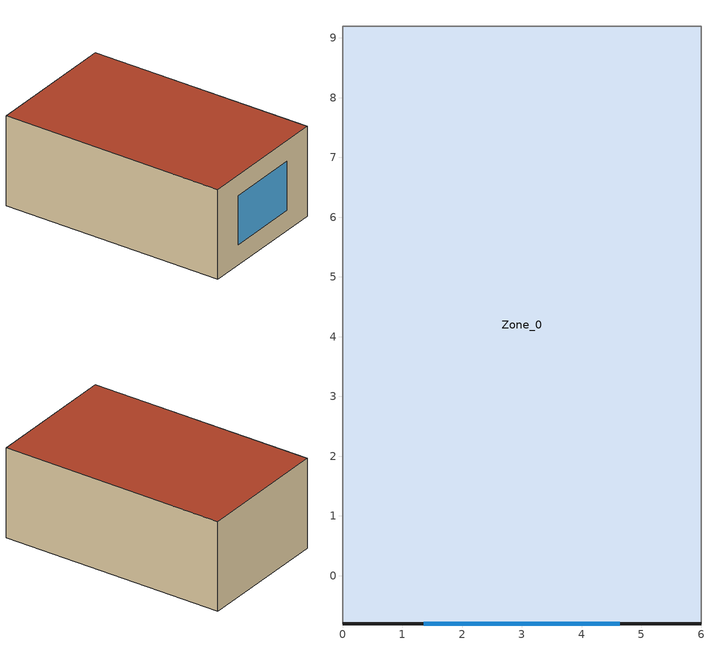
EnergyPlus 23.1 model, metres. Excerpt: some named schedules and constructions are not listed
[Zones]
Zone_0
 floor adiabatic (Slab_Light_FLIPPED): 6,-0.81 0,-0.81 0,9.19 6,9.19 z0
 wall outside (UVal_0.2_Light): 0,-0.81 6,-0.81 z0:4
 wall adiabatic (UVal_0.2_Light): 6,-0.81 6,9.19 0,9.19 0,-0.81 z0:4
 window (Starphire - Solarban 60 (3) on Starphire (Krypton)): 1.36,-0.81 4.64,-0.81 z0.9:3.1
 roof outside (UVal_0.2_Light): 0,9.19 0,-0.81 6,-0.81 6,9.19 z4
[MaterialProperty:GlazingSpectralData]
Solarban 60 on Starphire  6mm - Flipped_0.0057_Starphire - Solarban 60 (3) on Starphire (Krypton)Optical: Wavelength 1=0.3; Transmittance 1=0.0302; Front Reflectance 1=0.2393; Back Reflectance 1=0.059; Wavelength 2=0.305; Transmittance 2=0.0412; Front Reflectance 2=0.248; Back Reflectance 2=0.0691; Wavelength 3=0.31; Transmittance 3=0.0512; Front Reflectance 3=0.2619; Back Reflectance 3=0.0808; Wavelength 4=0.315; Transmittance 4=0.0599; Front Reflectance 4=0.2744; Back Reflectance 4=0.0933; Wavelength 5=0.32; Transmittance 5=0.0863; Front Reflectance 5=0.2831; Back Reflectance 5=0.1053; Wavelength 6=0.325; Transmittance 6=0.091; Front Reflectance 6=0.2872; Back Reflectance 6=0.1158; Wavelength 7=0.33; Transmittance 7=0.1103; Front Reflectance 7=0.2878; Back Reflectance 7=0.1244; Wavelength 8=0.335; Transmittance 8=0.1315; Front Reflectance 8=0.281; Back Reflectance 8=0.131; Wavelength 9=0.34; Transmittance 9=0.1542; Front Reflectance 9=0.2704; Back Reflectance 9=0.1358; Wavelength 10=0.345; Transmittance 10=0.1807; Front Reflectance 10=0.258; Back Reflectance 10=0.1363; Wavelength 11=0.35; Transmittance 11=0.2098; Front Reflectance 11=0.242; Back Reflectance 11=0.1406; Wavelength 12=0.355; Transmittance 12=0.2443; Front Reflectance 12=0.2234; Back Reflectance 12=0.1434; Wavelength 13=0.36; Transmittance 13=0.2819; Front Reflectance 13=0.2037; Back Reflectance 13=0.1455; Wavelength 14=0.365; Transmittance 14=0.324; Front Reflectance 14=0.1845; Back Reflectance 14=0.1481; Wavelength 15=0.37; Transmittance 15=0.371; Front Reflectance 15=0.1649; Back Reflectance 15=0.1506; Wavelength 16=0.375; Transmittance 16=0.418; Front Reflectance 16=0.1469; Back Reflectance 16=0.1508; Wavelength 17=0.38; Transmittance 17=0.4659; Front Reflectance 17=0.1289; Back Reflectance 17=0.1493; Wavelength 18=0.385; Transmittance 18=0.5166; Front Reflectance 18=0.1134; Back Reflectance 18=0.148; Wavelength 19=0.39; Transmittance 19=0.5629; Front Reflectance 19=0.0994; Back Reflectance 19=0.1442; Wavelength 20=0.395; Transmittance 20=0.6053; Front Reflectance 20=0.0871; Back Reflectance 20=0.1387; Wavelength 21=0.4; Transmittance 21=0.6427; Front Reflectance 21=0.0766; Back Reflectance 21=0.1319; Wavelength 22=0.405; Transmittance 22=0.6743; Front Reflectance 22=0.0673; Back Reflectance 22=0.1241; Wavelength 23=0.41; Transmittance 23=0.7014; Front Reflectance 23=0.0595; Back Reflectance 23=0.1156; Wavelength 24=0.415; Transmittance 24=0.7238; Front Reflectance 24=0.0531; Back Reflectance 24=0.1075; Wavelength 25=0.42; Transmittance 25=0.741; Front Reflectance 25=0.0475; Back Reflectance 25=0.0995; Wavelength 26=0.425; Transmittance 26=0.7544; Front Reflectance 26=0.0429; Back Reflectance 26=0.092; Wavelength 27=0.43; Transmittance 27=0.7657; Front Reflectance 27=0.0394; Back Reflectance 27=0.0853; Wavelength 28=0.435; Transmittance 28=0.7714; Front Reflectance 28=0.0363; Back Reflectance 28=0.079; Wavelength 29=0.44; Transmittance 29=0.7766; Front Reflectance 29=0.0343; Back Reflectance 29=0.0739; Wavelength 30=0.445; Transmittance 30=0.7807; Front Reflectance 30=0.033; Back Reflectance 30=0.0691; Wavelength 31=0.45; Transmittance 31=0.7823; Front Reflectance 31=0.032; Back Reflectance 31=0.065; Wavelength 32=0.455; Transmittance 32=0.7841; Front Reflectance 32=0.0318; Back Reflectance 32=0.0616; Wavelength 33=0.46; Transmittance 33=0.786; Front Reflectance 33=0.032; Back Reflectance 33=0.0586; Wavelength 34=0.465; Transmittance 34=0.7875; Front Reflectance 34=0.0326; Back Reflectance 34=0.0563; Wavelength 35=0.47; Transmittance 35=0.7899; Front Reflectance 35=0.0334; Back Reflectance 35=0.0545; Wavelength 36=0.475; Transmittance 36=0.7929; Front Reflectance 36=0.0346; Back Reflectance 36=0.0531; Wavelength 37=0.48; Transmittance 37=0.7964; Front Reflectance 37=0.0359; Back Reflectance 37=0.0522; Wavelength 38=0.485; Transmittance 38=0.8002; Front Reflectance 38=0.0374; Back Reflectance 38=0.0518; Wavelength 39=0.49; Transmittance 39=0.8031; Front Reflectance 39=0.0391; Back Reflectance 39=0.0518; Wavelength 40=0.495; Transmittance 40=0.8048; Front Reflectance 40=0.0409; Back Reflectance 40=0.0522; Wavelength 41=0.5; Transmittance 41=0.8075; Front Reflectance 41=0.0426; Back Reflectance 41=0.0529; Wavelength 42=0.505; Transmittance 42=0.8098; Front Reflectance 42=0.0444; Back Reflectance 42=0.0538; Wavelength 43=0.51; Transmittance 43=0.8121; Front Reflectance 43=0.0461; Back Reflectance 43=0.0548; Wavelength 44=0.515; Transmittance 44=0.8134; Front Reflectance 44=0.0476; Back Reflectance 44=0.0559; Wavelength 45=0.52; Transmittance 45=0.8155; Front Reflectance 45=0.0491; Back Reflectance 45=0.057; Wavelength 46=0.525; Transmittance 46=0.8161; Front Reflectance 46=0.0503; Back Reflectance 46=0.0581; Wavelength 47=0.53; Transmittance 47=0.8172; Front Reflectance 47=0.0512; Back Reflectance 47=0.059; Wavelength 48=0.535; Transmittance 48=0.8176; Front Reflectance 48=0.052; Back Reflectance 48=0.0597; Wavelength 49=0.54; Transmittance 49=0.818; Front Reflectance 49=0.0524; Back Reflectance 49=0.0602; Wavelength 50=0.545; Transmittance 50=0.8188; Front Reflectance 50=0.0525; Back Reflectance 50=0.0605; Wavelength 51=0.55; Transmittance 51=0.8193; Front Reflectance 51=0.0525; Back Reflectance 51=0.0604; Wavelength 52=0.555; Transmittance 52=0.8189; Front Reflectance 52=0.052; Back Reflectance 52=0.0603; Wavelength 53=0.56; Transmittance 53=0.8187; Front Reflectance 53=0.0513; Back Reflectance 53=0.0597; Wavelength 54=0.565; Transmittance 54=0.8185; Front Reflectance 54=0.0504; Back Reflectance 54=0.059; Wavelength 55=0.57; Transmittance 55=0.8188; Front Reflectance 55=0.0493; Back Reflectance 55=0.0581; Wavelength 56=0.575; Transmittance 56=0.8183; Front Reflectance 56=0.048; Back Reflectance 56=0.0569; Wavelength 57=0.58; Transmittance 57=0.8183; Front Reflectance 57=0.0465; Back Reflectance 57=0.0556; Wavelength 58=0.585; Transmittance 58=0.8181; Front Reflectance 58=0.045; Back Reflectance 58=0.054; Wavelength 59=0.59; Transmittance 59=0.8169; Front Reflectance 59=0.0433; Back Reflectance 59=0.0526; Wavelength 60=0.595; Transmittance 60=0.8158; Front Reflectance 60=0.0417; Back Reflectance 60=0.051; Wavelength 61=0.6; Transmittance 61=0.8157; Front Reflectance 61=0.0402; Back Reflectance 61=0.0494; Wavelength 62=0.605; Transmittance 62=0.8145; Front Reflectance 62=0.0389; Back Reflectance 62=0.0481; Wavelength 63=0.61; Transmittance 63=0.8124; Front Reflectance 63=0.0377; Back Reflectance 63=0.0468; Wavelength 64=0.615; Transmittance 64=0.8101; Front Reflectance 64=0.0368; Back Reflectance 64=0.0457; Wavelength 65=0.62; Transmittance 65=0.8083; Front Reflectance 65=0.0362; Back Reflectance 65=0.0449; Wavelength 66=0.625; Transmittance 66=0.8053; Front Reflectance 66=0.0361; Back Reflectance 66=0.0445; Wavelength 67=0.63; Transmittance 67=0.8015; Front Reflectance 67=0.0365; Back Reflectance 67=0.0445; Wavelength 68=0.635; Transmittance 68=0.7979; Front Reflectance 68=0.0375; Back Reflectance 68=0.045; Wavelength 69=0.64; Transmittance 69=0.7929; Front Reflectance 69=0.0391; Back Reflectance 69=0.0459; Wavelength 70=0.645; Transmittance 70=0.7878; Front Reflectance 70=0.0414; Back Reflectance 70=0.0475; Wavelength 71=0.65; Transmittance 71=0.7823; Front Reflectance 71=0.0445; Back Reflectance 71=0.0498; Wavelength 72=0.655; Transmittance 72=0.7759; Front Reflectance 72=0.0485; Back Reflectance 72=0.0529; Wavelength 73=0.66; Transmittance 73=0.7686; Front Reflectance 73=0.0532; Back Reflectance 73=0.0566; Wavelength 74=0.665; Transmittance 74=0.7598; Front Reflectance 74=0.059; Back Reflectance 74=0.0613; Wavelength 75=0.67; Transmittance 75=0.7509; Front Reflectance 75=0.0658; Back Reflectance 75=0.0667; Wavelength 76=0.675; Transmittance 76=0.7408; Front Reflectance 76=0.0734; Back Reflectance 76=0.0729; Wavelength 77=0.68; Transmittance 77=0.7313; Front Reflectance 77=0.082; Back Reflectance 77=0.08; Wavelength 78=0.685; Transmittance 78=0.7193; Front Reflectance 78=0.0916; Back Reflectance 78=0.0881; Wavelength 79=0.69; Transmittance 79=0.7057; Front Reflectance 79=0.1023; Back Reflectance 79=0.0969; Wavelength 80=0.695; Transmittance 80=0.6938; Front Reflectance 80=0.1137; Back Reflectance 80=0.1066; Wavelength 81=0.7; Transmittance 81=0.6811; Front Reflectance 81=0.1261; Back Reflectance 81=0.117; Wavelength 82=0.705; Transmittance 82=0.6677; Front Reflectance 82=0.1393; Back Reflectance 82=0.1281; Wavelength 83=0.71; Transmittance 83=0.6544; Front Reflectance 83=0.1532; Back Reflectance 83=0.1398; Wavelength 84=0.715; Transmittance 84=0.6393; Front Reflectance 84=0.1683; Back Reflectance 84=0.1524; Wavelength 85=0.72; Transmittance 85=0.6238; Front Reflectance 85=0.1835; Back Reflectance 85=0.1655; Wavelength 86=0.725; Transmittance 86=0.6079; Front Reflectance 86=0.1996; Back Reflectance 86=0.1788; Wavelength 87=0.73; Transmittance 87=0.5931; Front Reflectance 87=0.2158; Back Reflectance 87=0.1925; Wavelength 88=0.735; Transmittance 88=0.5766; Front Reflectance 88=0.2329; Back Reflectance 88=0.2072; Wavelength 89=0.74; Transmittance 89=0.5602; Front Reflectance 89=0.25; Back Reflectance 89=0.2219; Wavelength 90=0.745; Transmittance 90=0.545; Front Reflectance 90=0.2681; Back Reflectance 90=0.2371; Wavelength 91=0.75; Transmittance 91=0.5283; Front Reflectance 91=0.2854; Back Reflectance 91=0.2515; Wavelength 92=0.755; Transmittance 92=0.5127; Front Reflectance 92=0.3028; Back Reflectance 92=0.2656; Wavelength 93=0.76; Transmittance 93=0.4962; Front Reflectance 93=0.3214; Back Reflectance 93=0.2811; Wavelength 94=0.765; Transmittance 94=0.4804; Front Reflectance 94=0.3388; Back Reflectance 94=0.2964; Wavelength 95=0.77; Transmittance 95=0.4654; Front Reflectance 95=0.3566; Back Reflectance 95=0.3115; Wavelength 96=0.775; Transmittance 96=0.4494; Front Reflectance 96=0.3741; Back Reflectance 96=0.3261; Wavelength 97=0.78; Transmittance 97=0.4345; Front Reflectance 97=0.3912; Back Reflectance 97=0.34; Wavelength 98=0.785; Transmittance 98=0.4196; Front Reflectance 98=0.4085; Back Reflectance 98=0.3551; Wavelength 99=0.79; Transmittance 99=0.4056; Front Reflectance 99=0.4262; Back Reflectance 99=0.3691; Wavelength 100=0.795; Transmittance 100=0.3922; Front Reflectance 100=0.442; Back Reflectance 100=0.3831; Wavelength 101=0.8; Transmittance 101=0.3777; Front Reflectance 101=0.4584; Back Reflectance 101=0.3968; Wavelength 102=0.805; Transmittance 102=0.3649; Front Reflectance 102=0.4742; Back Reflectance 102=0.4096; Wavelength 103=0.81; Transmittance 103=0.3525; Front Reflectance 103=0.4892; Back Reflectance 103=0.423; Wavelength 104=0.815; Transmittance 104=0.3405; Front Reflectance 104=0.5049; Back Reflectance 104=0.4357; Wavelength 105=0.82; Transmittance 105=0.3283; Front Reflectance 105=0.519; Back Reflectance 105=0.4474; Wavelength 106=0.825; Transmittance 106=0.3165; Front Reflectance 106=0.5338; Back Reflectance 106=0.4602; Wavelength 107=0.83; Transmittance 107=0.3065; Front Reflectance 107=0.5476; Back Reflectance 107=0.4731; Wavelength 108=0.835; Transmittance 108=0.2954; Front Reflectance 108=0.5594; Back Reflectance 108=0.4833; Wavelength 109=0.84; Transmittance 109=0.2839; Front Reflectance 109=0.5732; Back Reflectance 109=0.494; Wavelength 110=0.845; Transmittance 110=0.2736; Front Reflectance 110=0.5858; Back Reflectance 110=0.5024; Wavelength 111=0.85; Transmittance 111=0.2654; Front Reflectance 111=0.5985; Back Reflectance 111=0.5128; Wavelength 112=0.855; Transmittance 112=0.2549; Front Reflectance 112=0.6114; Back Reflectance 112=0.5227; Wavelength 113=0.86; Transmittance 113=0.2457; Front Reflectance 113=0.6229; Back Reflectance 113=0.5362; Wavelength 114=0.865; Transmittance 114=0.2396; Front Reflectance 114=0.6362; Back Reflectance 114=0.5509; Wavelength 115=0.87; Transmittance 115=0.2287; Front Reflectance 115=0.646; Back Reflectance 115=0.5579; Wavelength 116=0.875; Transmittance 116=0.2211; Front Reflectance 116=0.6568; Back Reflectance 116=0.5648; Wavelength 117=0.88; Transmittance 117=0.2133; Front Reflectance 117=0.6653; Back Reflectance 117=0.5746; Wavelength 118=0.885; Transmittance 118=0.2031; Front Reflectance 118=0.6748; Back Reflectance 118=0.5792; Wavelength 119=0.89; Transmittance 119=0.1982; Front Reflectance 119=0.6828; Back Reflectance 119=0.586; Wavelength 120=0.895; Transmittance 120=0.1927; Front Reflectance 120=0.6916; Back Reflectance 120=0.5935; Wavelength 121=0.9; Transmittance 121=0.1876; Front Reflectance 121=0.7004; Back Reflectance 121=0.601; Wavelength 122=0.905; Transmittance 122=0.1815; Front Reflectance 122=0.7081; Back Reflectance 122=0.6076; Wavelength 123=0.91; Transmittance 123=0.1747; Front Reflectance 123=0.7149; Back Reflectance 123=0.6131; Wavelength 124=0.915; Transmittance 124=0.1688; Front Reflectance 124=0.7219; Back Reflectance 124=0.6191; Wavelength 125=0.92; Transmittance 125=0.1626; Front Reflectance 125=0.7292; Back Reflectance 125=0.6241; Wavelength 126=0.925; Transmittance 126=0.1581; Front Reflectance 126=0.736; Back Reflectance 126=0.6305; Wavelength 127=0.93; Transmittance 127=0.1536; Front Reflectance 127=0.7431; Back Reflectance 127=0.6363; Wavelength 128=0.935; Transmittance 128=0.1493; Front Reflectance 128=0.7484; Back Reflectance 128=0.6402; Wavelength 129=0.94; Transmittance 129=0.1455; Front Reflectance 129=0.7551; Back Reflectance 129=0.6459; Wavelength 130=0.945; Transmittance 130=0.141; Front Reflectance 130=0.7612; Back Reflectance 130=0.652; Wavelength 131=0.95; Transmittance 131=0.136; Front Reflectance 131=0.7664; Back Reflectance 131=0.6556; Wavelength 132=0.955; Transmittance 132=0.1317; Front Reflectance 132=0.7719; Back Reflectance 132=0.6605; Wavelength 133=0.96; Transmittance 133=0.1283; Front Reflectance 133=0.7768; Back Reflectance 133=0.6645; Wavelength 134=0.965; Transmittance 134=0.124; Front Reflectance 134=0.7822; Back Reflectance 134=0.668; Wavelength 135=0.97; Transmittance 135=0.1205; Front Reflectance 135=0.7867; Back Reflectance 135=0.6721; Wavelength 136=0.975; Transmittance 136=0.118; Front Reflectance 136=0.7913; Back Reflectance 136=0.6762; Wavelength 137=0.98; Transmittance 137=0.1145; Front Reflectance 137=0.7956; Back Reflectance 137=0.6788; Wavelength 138=0.985; Transmittance 138=0.1107; Front Reflectance 138=0.8002; Back Reflectance 138=0.6831; Wavelength 139=0.99; Transmittance 139=0.1074; Front Reflectance 139=0.8044; Back Reflectance 139=0.6867; Wavelength 140=0.995; Transmittance 140=0.1058; Front Reflectance 140=0.8083; Back Reflectance 140=0.6903; Wavelength 141=1; Transmittance 141=0.1023; Front Reflectance 141=0.8122; Back Reflectance 141=0.6934; Wavelength 142=1.005; Transmittance 142=0.1003; Front Reflectance 142=0.8161; Back Reflectance 142=0.6964; Wavelength 143=1.01; Transmittance 143=0.0978; Front Reflectance 143=0.8199; Back Reflectance 143=0.6996; Wavelength 144=1.015; Transmittance 144=0.0951; Front Reflectance 144=0.8232; Back Reflectance 144=0.7024; Wavelength 145=1.02; Transmittance 145=0.0925; Front Reflectance 145=0.8268; Back Reflectance 145=0.7051; Wavelength 146=1.025; Transmittance 146=0.0903; Front Reflectance 146=0.8296; Back Reflectance 146=0.708; Wavelength 147=1.03; Transmittance 147=0.088; Front Reflectance 147=0.8334; Back Reflectance 147=0.7106; Wavelength 148=1.035; Transmittance 148=0.0863; Front Reflectance 148=0.8361; Back Reflectance 148=0.7126; Wavelength 149=1.04; Transmittance 149=0.084; Front Reflectance 149=0.8391; Back Reflectance 149=0.7152; Wavelength 150=1.045; Transmittance 150=0.0824; Front Reflectance 150=0.842; Back Reflectance 150=0.7175; Wavelength 151=1.05; Transmittance 151=0.0797; Front Reflectance 151=0.8447; Back Reflectance 151=0.7199; Wavelength 152=1.055; Transmittance 152=0.0776; Front Reflectance 152=0.8477; Back Reflectance 152=0.7226; Wavelength 153=1.06; Transmittance 153=0.0759; Front Reflectance 153=0.85; Back Reflectance 153=0.724; Wavelength 154=1.065; Transmittance 154=0.0749; Front Reflectance 154=0.853; Back Reflectance 154=0.7256; Wavelength 155=1.07; Transmittance 155=0.073; Front Reflectance 155=0.855; Back Reflectance 155=0.7288; Wavelength 156=1.075; Transmittance 156=0.071; Front Reflectance 156=0.8573; Back Reflectance 156=0.7295; Wavelength 157=1.08; Transmittance 157=0.0699; Front Reflectance 157=0.8601; Back Reflectance 157=0.7333; Wavelength 158=1.085; Transmittance 158=0.0678; Front Reflectance 158=0.862; Back Reflectance 158=0.7341; Wavelength 159=1.09; Transmittance 159=0.0658; Front Reflectance 159=0.8642; Back Reflectance 159=0.7359; Wavelength 160=1.095; Transmittance 160=0.0658; Front Reflectance 160=0.8663; Back Reflectance 160=0.7379; Wavelength 161=1.1; Transmittance 161=0.0645; Front Reflectance 161=0.8683; Back Reflectance 161=0.7399; Wavelength 162=1.105; Transmittance 162=0.0628; Front Reflectance 162=0.8703; Back Reflectance 162=0.741; Wavelength 163=1.11; Transmittance 163=0.0612; Front Reflectance 163=0.8718; Back Reflectance 163=0.7422; Wavelength 164=1.115; Transmittance 164=0.0603; Front Reflectance 164=0.8743; Back Reflectance 164=0.7442; Wavelength 165=1.12; Transmittance 165=0.0592; Front Reflectance 165=0.8759; Back Reflectance 165=0.7459; Wavelength 166=1.125; Transmittance 166=0.058; Front Reflectance 166=0.8776; Back Reflectance 166=0.7469; Wavelength 167=1.13; Transmittance 167=0.0572; Front Reflectance 167=0.8791; Back Reflectance 167=0.7494; Wavelength 168=1.135; Transmittance 168=0.0562; Front Reflectance 168=0.8814; Back Reflectance 168=0.751; Wavelength 169=1.14; Transmittance 169=0.0547; Front Reflectance 169=0.8827; Back Reflectance 169=0.7518; Wavelength 170=1.145; Transmittance 170=0.0539; Front Reflectance 170=0.8842; Back Reflectance 170=0.7532; Wavelength 171=1.15; Transmittance 171=0.0528; Front Reflectance 171=0.8858; Back Reflectance 171=0.7547; Wavelength 172=1.155; Transmittance 172=0.0511; Front Reflectance 172=0.8873; Back Reflectance 172=0.7564; Wavelength 173=1.16; Transmittance 173=0.0506; Front Reflectance 173=0.8886; Back Reflectance 173=0.7569; Wavelength 174=1.165; Transmittance 174=0.0504; Front Reflectance 174=0.89; Back Reflectance 174=0.7591; Wavelength 175=1.17; Transmittance 175=0.0488; Front Reflectance 175=0.8918; Back Reflectance 175=0.7614; Wavelength 176=1.175; Transmittance 176=0.0474; Front Reflectance 176=0.8927; Back Reflectance 176=0.7618; Wavelength 177=1.18; Transmittance 177=0.0468; Front Reflectance 177=0.8942; Back Reflectance 177=0.7622; Wavelength 178=1.185; Transmittance 178=0.0465; Front Reflectance 178=0.8958; Back Reflectance 178=0.7643; Wavelength 179=1.19; Transmittance 179=0.046; Front Reflectance 179=0.8966; Back Reflectance 179=0.7646; Wavelength 180=1.195; Transmittance 180=0.0451; Front Reflectance 180=0.8979; Back Reflectance 180=0.7655; Wavelength 181=1.2; Transmittance 181=0.0436; Front Reflectance 181=0.8992; Back Reflectance 181=0.7677; Wavelength 182=1.205; Transmittance 182=0.0429; Front Reflectance 182=0.9; Back Reflectance 182=0.7684; Wavelength 183=1.21; Transmittance 183=0.0427; Front Reflectance 183=0.9017; Back Reflectance 183=0.769; Wavelength 184=1.215; Transmittance 184=0.0422; Front Reflectance 184=0.9023; Back Reflectance 184=0.7702; Wavelength 185=1.22; Transmittance 185=0.0412; Front Reflectance 185=0.9037; Back Reflectance 185=0.7715; Wavelength 186=1.225; Transmittance 186=0.04; Front Reflectance 186=0.9049; Back Reflectance 186=0.7723; Wavelength 187=1.23; Transmittance 187=0.0406; Front Reflectance 187=0.9057; Back Reflectance 187=0.7737; Wavelength 188=1.235; Transmittance 188=0.038; Front Reflectance 188=0.9066; Back Reflectance 188=0.7751; Wavelength 189=1.24; Transmittance 189=0.0391; Front Reflectance 189=0.9074; Back Reflectance 189=0.7755; Wavelength 190=1.245; Transmittance 190=0.0381; Front Reflectance 190=0.9086; Back Reflectance 190=0.7771; Wavelength 191=1.25; Transmittance 191=0.0375; Front Reflectance 191=0.9095; Back Reflectance 191=0.778; Wavelength 192=1.255; Transmittance 192=0.0369; Front Reflectance 192=0.9107; Back Reflectance 192=0.7793; Wavelength 193=1.26; Transmittance 193=0.0367; Front Reflectance 193=0.9121; Back Reflectance 193=0.7806; Wavelength 194=1.265; Transmittance 194=0.0367; Front Reflectance 194=0.9124; Back Reflectance 194=0.781; Wavelength 195=1.27; Transmittance 195=0.0354; Front Reflectance 195=0.9132; Back Reflectance 195=0.7816; Wavelength 196=1.275; Transmittance 196=0.0336; Front Reflectance 196=0.9138; Back Reflectance 196=0.7832; Wavelength 197=1.28; Transmittance 197=0.034; Front Reflectance 197=0.9148; Back Reflectance 197=0.7844; Wavelength 198=1.285; Transmittance 198=0.0341; Front Reflectance 198=0.9152; Back Reflectance 198=0.785; Wavelength 199=1.29; Transmittance 199=0.0336; Front Reflectance 199=0.9165; Back Reflectance 199=0.7861; Wavelength 200=1.295; Transmittance 200=0.0333; Front Reflectance 200=0.9175; Back Reflectance 200=0.7875; Wavelength 201=1.3; Transmittance 201=0.0323; Front Reflectance 201=0.9179; Back Reflectance 201=0.7886; Wavelength 202=1.305; Transmittance 202=0.0322; Front Reflectance 202=0.9189; Back Reflectance 202=0.7891; Wavelength 203=1.31; Transmittance 203=0.0321; Front Reflectance 203=0.9197; Back Reflectance 203=0.7907; Wavelength 204=1.315; Transmittance 204=0.0308; Front Reflectance 204=0.9205; Back Reflectance 204=0.7917; Wavelength 205=1.32; Transmittance 205=0.0306; Front Reflectance 205=0.921; Back Reflectance 205=0.7921; Wavelength 206=1.325; Transmittance 206=0.0301; Front Reflectance 206=0.9218; Back Reflectance 206=0.7936; Wavelength 207=1.33; Transmittance 207=0.0304; Front Reflectance 207=0.922; Back Reflectance 207=0.795; Wavelength 208=1.335; Transmittance 208=0.0297; Front Reflectance 208=0.9228; Back Reflectance 208=0.7951; Wavelength 209=1.34; Transmittance 209=0.0286; Front Reflectance 209=0.9235; Back Reflectance 209=0.7964; Wavelength 210=1.345; Transmittance 210=0.0291; Front Reflectance 210=0.9241; Back Reflectance 210=0.7969; Wavelength 211=1.35; Transmittance 211=0.0292; Front Reflectance 211=0.925; Back Reflectance 211=0.7976; Wavelength 212=1.355; Transmittance 212=0.0279; Front Reflectance 212=0.9252; Back Reflectance 212=0.7983; Wavelength 213=1.36; Transmittance 213=0.0272; Front Reflectance 213=0.9257; Back Reflectance 213=0.7978; Wavelength 214=1.365; Transmittance 214=0.0272; Front Reflectance 214=0.9265; Back Reflectance 214=0.7996; Wavelength 215=1.37; Transmittance 215=0.0281; Front Reflectance 215=0.9268; Back Reflectance 215=0.8004; Wavelength 216=1.375; Transmittance 216=0.0261; Front Reflectance 216=0.9275; Back Reflectance 216=0.8; Wavelength 217=1.38; Transmittance 217=0.0266; Front Reflectance 217=0.928; Back Reflectance 217=0.8005; Wavelength 218=1.385; Transmittance 218=0.0259; Front Reflectance 218=0.9283; Back Reflectance 218=0.8012; Wavelength 219=1.39; Transmittance 219=0.026; Front Reflectance 219=0.9291; Back Reflectance 219=0.8018; Wavelength 220=1.395; Transmittance 220=0.0255; Front Reflectance 220=0.9299; Back Reflectance 220=0.803; Wavelength 221=1.4; Transmittance 221=0.0248; Front Reflectance 221=0.93; Back Reflectance 221=0.8037; Wavelength 222=1.405; Transmittance 222=0.0248; Front Reflectance 222=0.9304; Back Reflectance 222=0.8046; Wavelength 223=1.41; Transmittance 223=0.0248; Front Reflectance 223=0.9307; Back Reflectance 223=0.8049; Wavelength 224=1.415; Transmittance 224=0.0242; Front Reflectance 224=0.9314; Back Reflectance 224=0.807; Wavelength 225=1.42; Transmittance 225=0.0245; Front Reflectance 225=0.932; Back Reflectance 225=0.808; Wavelength 226=1.425; Transmittance 226=0.0241; Front Reflectance 226=0.9324; Back Reflectance 226=0.8088; Wavelength 227=1.43; Transmittance 227=0.0231; Front Reflectance 227=0.9329; Back Reflectance 227=0.8105; Wavelength 228=1.435; Transmittance 228=0.0237; Front Reflectance 228=0.9332; Back Reflectance 228=0.8116; Wavelength 229=1.44; Transmittance 229=0.0232; Front Reflectance 229=0.9339; Back Reflectance 229=0.8128; Wavelength 230=1.445; Transmittance 230=0.0233; Front Reflectance 230=0.934; Back Reflectance 230=0.8145; Wavelength 231=1.45; Transmittance 231=0.023; Front Reflectance 231=0.9348; Back Reflectance 231=0.816; Wavelength 232=1.455; Transmittance 232=0.0228; Front Reflectance 232=0.9351; Back Reflectance 232=0.8171; Wavelength 233=1.46; Transmittance 233=0.0223; Front Reflectance 233=0.9352; Back Reflectance 233=0.8185; Wavelength 234=1.465; Transmittance 234=0.0218; Front Reflectance 234=0.9362; Back Reflectance 234=0.8191; Wavelength 235=1.47; Transmittance 235=0.0216; Front Reflectance 235=0.9362; Back Reflectance 235=0.8203; Wavelength 236=1.475; Transmittance 236=0.0216; Front Reflectance 236=0.9365; Back Reflectance 236=0.8214; Wavelength 237=1.48; Transmittance 237=0.021; Front Reflectance 237=0.9366; Back Reflectance 237=0.8227; Wavelength 238=1.485; Transmittance 238=0.0219; Front Reflectance 238=0.9372; Back Reflectance 238=0.824; Wavelength 239=1.49; Transmittance 239=0.0215; Front Reflectance 239=0.9376; Back Reflectance 239=0.8247; Wavelength 240=1.495; Transmittance 240=0.0208; Front Reflectance 240=0.938; Back Reflectance 240=0.8265; Wavelength 241=1.5; Transmittance 241=0.0203; Front Reflectance 241=0.9383; Back Reflectance 241=0.8278; Wavelength 242=1.505; Transmittance 242=0.0207; Front Reflectance 242=0.9384; Back Reflectance 242=0.8283; Wavelength 243=1.51; Transmittance 243=0.0197; Front Reflectance 243=0.9391; Back Reflectance 243=0.8301; Wavelength 244=1.515; Transmittance 244=0.0205; Front Reflectance 244=0.9391; Back Reflectance 244=0.8308; Wavelength 245=1.52; Transmittance 245=0.0196; Front Reflectance 245=0.9396; Back Reflectance 245=0.8317; Wavelength 246=1.525; Transmittance 246=0.0197; Front Reflectance 246=0.9398; Back Reflectance 246=0.8327; Wavelength 247=1.53; Transmittance 247=0.0194; Front Reflectance 247=0.9396; Back Reflectance 247=0.8328; Wavelength 248=1.535; Transmittance 248=0.0201; Front Reflectance 248=0.9404; Back Reflectance 248=0.8343; Wavelength 249=1.54; Transmittance 249=0.0191; Front Reflectance 249=0.9402; Back Reflectance 249=0.8347; Wavelength 250=1.545; Transmittance 250=0.0192; Front Reflectance 250=0.9406; Back Reflectance 250=0.8357; Wavelength 251=1.55; Transmittance 251=0.0186; Front Reflectance 251=0.9411; Back Reflectance 251=0.8364; Wavelength 252=1.555; Transmittance 252=0.0184; Front Reflectance 252=0.9412; Back Reflectance 252=0.8377; Wavelength 253=1.56; Transmittance 253=0.0179; Front Reflectance 253=0.9415; Back Reflectance 253=0.8384; Wavelength 254=1.565; Transmittance 254=0.0184; Front Reflectance 254=0.9421; Back Reflectance 254=0.8386; Wavelength 255=1.57; Transmittance 255=0.0179; Front Reflectance 255=0.9419; Back Reflectance 255=0.8393; Wavelength 256=1.575; Transmittance 256=0.0178; Front Reflectance 256=0.9424; Back Reflectance 256=0.8408; Wavelength 257=1.58; Transmittance 257=0.0166; Front Reflectance 257=0.9426; Back Reflectance 257=0.8412; Wavelength 258=1.585; Transmittance 258=0.0172; Front Reflectance 258=0.9429; Back Reflectance 258=0.842; Wavelength 259=1.59; Transmittance 259=0.0175; Front Reflectance 259=0.9431; Back Reflectance 259=0.8418; Wavelength 260=1.595; Transmittance 260=0.0171; Front Reflectance 260=0.9435; Back Reflectance 260=0.8433; Wavelength 261=1.6; Transmittance 261=0.0176; Front Reflectance 261=0.9438; Back Reflectance 261=0.8444; Wavelength 262=1.605; Transmittance 262=0.0172; Front Reflectance 262=0.9434; Back Reflectance 262=0.8439; Wavelength 263=1.61; Transmittance 263=0.017; Front Reflectance 263=0.9441; Back Reflectance 263=0.8449; Wavelength 264=1.615; Transmittance 264=0.0171; Front Reflectance 264=0.9439; Back Reflectance 264=0.8454; Wavelength 265=1.62; Transmittance 265=0.0168; Front Reflectance 265=0.9442; Back Reflectance 265=0.8458; Wavelength 266=1.625; Transmittance 266=0.0167; Front Reflectance 266=0.9445; Back Reflectance 266=0.8457; Wavelength 267=1.63; Transmittance 267=0.0163; Front Reflectance 267=0.9443; Back Reflectance 267=0.8457; Wavelength 268=1.635; Transmittance 268=0.0162; Front Reflectance 268=0.9453; Back Reflectance 268=0.8473; Wavelength 269=1.64; Transmittance 269=0.0159; Front Reflectance 269=0.945; Back Reflectance 269=0.8466; Wavelength 270=1.645; Transmittance 270=0.0159; Front Reflectance 270=0.9452; Back Reflectance 270=0.8474; Wavelength 271=1.65; Transmittance 271=0.0151; Front Reflectance 271=0.9454; Back Reflectance 271=0.8472; Wavelength 272=1.655; Transmittance 272=0.0156; Front Reflectance 272=0.9457; Back Reflectance 272=0.8471; Wavelength 273=1.66; Transmittance 273=0.0149; Front Reflectance 273=0.9455; Back Reflectance 273=0.8472; Wavelength 274=1.665; Transmittance 274=0.0162; Front Reflectance 274=0.9457; Back Reflectance 274=0.8481; Wavelength 275=1.67; Transmittance 275=0.016; Front Reflectance 275=0.9463; Back Reflectance 275=0.8482; Wavelength 276=1.675; Transmittance 276=0.0155; Front Reflectance 276=0.9467; Back Reflectance 276=0.8481; Wavelength 277=1.68; Transmittance 277=0.0158; Front Reflectance 277=0.9467; Back Reflectance 277=0.8481; Wavelength 278=1.685; Transmittance 278=0.0153; Front Reflectance 278=0.9468; Back Reflectance 278=0.848; Wavelength 279=1.69; Transmittance 279=0.0155; Front Reflectance 279=0.9471; Back Reflectance 279=0.8485; Wavelength 280=1.695; Transmittance 280=0.0147; Front Reflectance 280=0.9476; Back Reflectance 280=0.849; Wavelength 281=1.7; Transmittance 281=0.0142; Front Reflectance 281=0.9475; Back Reflectance 281=0.8482; Wavelength 282=1.705; Transmittance 282=0.0147; Front Reflectance 282=0.9476; Back Reflectance 282=0.8475; Wavelength 283=1.71; Transmittance 283=0.0148; Front Reflectance 283=0.9474; Back Reflectance 283=0.8476; Wavelength 284=1.715; Transmittance 284=0.0139; Front Reflectance 284=0.9484; Back Reflectance 284=0.8487; Wavelength 285=1.72; Transmittance 285=0.0142; Front Reflectance 285=0.9485; Back Reflectance 285=0.8477; Wavelength 286=1.725; Transmittance 286=0.0147; Front Reflectance 286=0.9483; Back Reflectance 286=0.8482; Wavelength 287=1.73; Transmittance 287=0.0136; Front Reflectance 287=0.9479; Back Reflectance 287=0.8476; Wavelength 288=1.735; Transmittance 288=0.0139; Front Reflectance 288=0.948; Back Reflectance 288=0.8465; Wavelength 289=1.74; Transmittance 289=0.0143; Front Reflectance 289=0.9493; Back Reflectance 289=0.8467; Wavelength 290=1.745; Transmittance 290=0.0135; Front Reflectance 290=0.9491; Back Reflectance 290=0.8461; Wavelength 291=1.75; Transmittance 291=0.0136; Front Reflectance 291=0.9494; Back Reflectance 291=0.8465; Wavelength 292=1.755; Transmittance 292=0.0136; Front Reflectance 292=0.9492; Back Reflectance 292=0.8459; Wavelength 293=1.76; Transmittance 293=0.0135; Front Reflectance 293=0.949; Back Reflectance 293=0.8456; Wavelength 294=1.765; Transmittance 294=0.0134; Front Reflectance 294=0.9494; Back Reflectance 294=0.845; Wavelength 295=1.77; Transmittance 295=0.0131; Front Reflectance 295=0.9497; Back Reflectance 295=0.8451; Wavelength 296=1.775; Transmittance 296=0.0134; Front Reflectance 296=0.9496; Back Reflectance 296=0.8445; Wavelength 297=1.78; Transmittance 297=0.0128; Front Reflectance 297=0.9498; Back Reflectance 297=0.8432; Wavelength 298=1.785; Transmittance 298=0.0132; Front Reflectance 298=0.9502; Back Reflectance 298=0.8428; Wavelength 299=1.79; Transmittance 299=0.0134; Front Reflectance 299=0.9502; Back Reflectance 299=0.8419; Wavelength 300=1.795; Transmittance 300=0.013; Front Reflectance 300=0.9507; Back Reflectance 300=0.8419; Wavelength 301=1.8; Transmittance 301=0.0126; Front Reflectance 301=0.9501; Back Reflectance 301=0.8411; Wavelength 302=1.805; Transmittance 302=0.0127; Front Reflectance 302=0.9509; Back Reflectance 302=0.8415; Wavelength 303=1.81; Transmittance 303=0.0131; Front Reflectance 303=0.9508; Back Reflectance 303=0.8401; Wavelength 304=1.815; Transmittance 304=0.0131; Front Reflectance 304=0.9505; Back Reflectance 304=0.8392; Wavelength 305=1.82; Transmittance 305=0.012; Front Reflectance 305=0.951; Back Reflectance 305=0.839; Wavelength 306=1.825; Transmittance 306=0.0129; Front Reflectance 306=0.9515; Back Reflectance 306=0.8386; Wavelength 307=1.83; Transmittance 307=0.0118; Front Reflectance 307=0.9514; Back Reflectance 307=0.8395; Wavelength 308=1.835; Transmittance 308=0.0123; Front Reflectance 308=0.9519; Back Reflectance 308=0.838; Wavelength 309=1.84; Transmittance 309=0.0117; Front Reflectance 309=0.9515; Back Reflectance 309=0.839; Wavelength 310=1.845; Transmittance 310=0.0125; Front Reflectance 310=0.9515; Back Reflectance 310=0.8377; Wavelength 311=1.85; Transmittance 311=0.0119; Front Reflectance 311=0.9512; Back Reflectance 311=0.838; Wavelength 312=1.855; Transmittance 312=0.0111; Front Reflectance 312=0.9522; Back Reflectance 312=0.8364; Wavelength 313=1.86; Transmittance 313=0.0111; Front Reflectance 313=0.9529; Back Reflectance 313=0.8372; Wavelength 314=1.865; Transmittance 314=0.0115; Front Reflectance 314=0.9527; Back Reflectance 314=0.8362; Wavelength 315=1.87; Transmittance 315=0.0121; Front Reflectance 315=0.9524; Back Reflectance 315=0.8361; Wavelength 316=1.875; Transmittance 316=0.0121; Front Reflectance 316=0.9526; Back Reflectance 316=0.8367; Wavelength 317=1.88; Transmittance 317=0.0113; Front Reflectance 317=0.9524; Back Reflectance 317=0.8344; Wavelength 318=1.885; Transmittance 318=0.0111; Front Reflectance 318=0.9531; Back Reflectance 318=0.8347; Wavelength 319=1.89; Transmittance 319=0.0107; Front Reflectance 319=0.9531; Back Reflectance 319=0.8343; Wavelength 320=1.895; Transmittance 320=0.0112; Front Reflectance 320=0.954; Back Reflectance 320=0.8334; Wavelength 321=1.9; Transmittance 321=0.0115; Front Reflectance 321=0.953; Back Reflectance 321=0.8323; Wavelength 322=1.905; Transmittance 322=0.012; Front Reflectance 322=0.9539; Back Reflectance 322=0.8333; Wavelength 323=1.91; Transmittance 323=0.0098; Front Reflectance 323=0.9544; Back Reflectance 323=0.8323; Wavelength 324=1.915; Transmittance 324=0.0115; Front Reflectance 324=0.954; Back Reflectance 324=0.8332; Wavelength 325=1.92; Transmittance 325=0.0109; Front Reflectance 325=0.9527; Back Reflectance 325=0.8329; Wavelength 326=1.925; Transmittance 326=0.0114; Front Reflectance 326=0.9533; Back Reflectance 326=0.8334; Wavelength 327=1.93; Transmittance 327=0.0111; Front Reflectance 327=0.9548; Back Reflectance 327=0.8334; Wavelength 328=1.935; Transmittance 328=0.0103; Front Reflectance 328=0.9544; Back Reflectance 328=0.8328; Wavelength 329=1.94; Transmittance 329=0.0102; Front Reflectance 329=0.9537; Back Reflectance 329=0.8312; Wavelength 330=1.945; Transmittance 330=0.0111; Front Reflectance 330=0.9541; Back Reflectance 330=0.832; Wavelength 331=1.95; Transmittance 331=0.0107; Front Reflectance 331=0.9545; Back Reflectance 331=0.8314; Wavelength 332=1.955; Transmittance 332=0.0106; Front Reflectance 332=0.9545; Back Reflectance 332=0.8303; Wavelength 333=1.96; Transmittance 333=0.0101; Front Reflectance 333=0.9536; Back Reflectance 333=0.8307; Wavelength 334=1.965; Transmittance 334=0.0105; Front Reflectance 334=0.9546; Back Reflectance 334=0.8285; Wavelength 335=1.97; Transmittance 335=0.0103; Front Reflectance 335=0.955; Back Reflectance 335=0.8276; Wavelength 336=1.975; Transmittance 336=0.0113; Front Reflectance 336=0.9545; Back Reflectance 336=0.8269; Wavelength 337=1.98; Transmittance 337=0.0104; Front Reflectance 337=0.9545; Back Reflectance 337=0.8264; Wavelength 338=1.985; Transmittance 338=0.0104; Front Reflectance 338=0.955; Back Reflectance 338=0.8261; Wavelength 339=1.99; Transmittance 339=0.01; Front Reflectance 339=0.9548; Back Reflectance 339=0.8254; Wavelength 340=1.995; Transmittance 340=0.0102; Front Reflectance 340=0.9548; Back Reflectance 340=0.8248; Wavelength 341=2; Transmittance 341=0.0092; Front Reflectance 341=0.9556; Back Reflectance 341=0.8241; Wavelength 342=2.005; Transmittance 342=0.0103; Front Reflectance 342=0.9553; Back Reflectance 342=0.8229; Wavelength 343=2.01; Transmittance 343=0.0087; Front Reflectance 343=0.9557; Back Reflectance 343=0.8221; Wavelength 344=2.015; Transmittance 344=0.0097; Front Reflectance 344=0.9553; Back Reflectance 344=0.8236; Wavelength 345=2.02; Transmittance 345=0.0105; Front Reflectance 345=0.9558; Back Reflectance 345=0.8218; Wavelength 346=2.025; Transmittance 346=0.0086; Front Reflectance 346=0.9552; Back Reflectance 346=0.8222; Wavelength 347=2.03; Transmittance 347=0.01; Front Reflectance 347=0.9566; Back Reflectance 347=0.823; Wavelength 348=2.035; Transmittance 348=0.0084; Front Reflectance 348=0.9557; Back Reflectance 348=0.8217; Wavelength 349=2.04; Transmittance 349=0.0103; Front Reflectance 349=0.9555; Back Reflectance 349=0.8212; Wavelength 350=2.045; Transmittance 350=0.0092; Front Reflectance 350=0.9562; Back Reflectance 350=0.8209; Wavelength 351=2.05; Transmittance 351=0.0091; Front Reflectance 351=0.9561; Back Reflectance 351=0.8201; Wavelength 352=2.055; Transmittance 352=0.0101; Front Reflectance 352=0.9566; Back Reflectance 352=0.8198; Wavelength 353=2.06; Transmittance 353=0.0105; Front Reflectance 353=0.9581; Back Reflectance 353=0.8206; Wavelength 354=2.065; Transmittance 354=0.0087; Front Reflectance 354=0.9553; Back Reflectance 354=0.8177; Wavelength 355=2.07; Transmittance 355=0.0124; Front Reflectance 355=0.9543; Back Reflectance 355=0.8156; Wavelength 356=2.075; Transmittance 356=0.0071; Front Reflectance 356=0.9578; Back Reflectance 356=0.8189; Wavelength 357=2.08; Transmittance 357=0.0068; Front Reflectance 357=0.9565; Back Reflectance 357=0.8194; Wavelength 358=2.085; Transmittance 358=0.005; Front Reflectance 358=0.9558; Back Reflectance 358=0.8174; Wavelength 359=2.09; Transmittance 359=0.0115; Front Reflectance 359=0.9581; Back Reflectance 359=0.8163; Wavelength 360=2.095; Transmittance 360=0.0063; Front Reflectance 360=0.9552; Back Reflectance 360=0.8169; Wavelength 361=2.1; Transmittance 361=0.0116; Front Reflectance 361=0.9545; Back Reflectance 361=0.8147; Wavelength 362=2.105; Transmittance 362=0.0044; Front Reflectance 362=0.957; Back Reflectance 362=0.812; Wavelength 363=2.11; Transmittance 363=0.0075; Front Reflectance 363=0.9549; Back Reflectance 363=0.8132; Wavelength 364=2.115; Transmittance 364=0.0109; Front Reflectance 364=0.9576; Back Reflectance 364=0.8143; Wavelength 365=2.12; Transmittance 365=0.0083; Front Reflectance 365=0.9575; Back Reflectance 365=0.8139; Wavelength 366=2.125; Transmittance 366=0.0072; Front Reflectance 366=0.9583; Back Reflectance 366=0.8114; Wavelength 367=2.13; Transmittance 367=0.0104; Front Reflectance 367=0.9592; Back Reflectance 367=0.8163; Wavelength 368=2.135; Transmittance 368=0.0055; Front Reflectance 368=0.9563; Back Reflectance 368=0.805; Wavelength 369=2.14; Transmittance 369=0.0103; Front Reflectance 369=0.9549; Back Reflectance 369=0.8065; Wavelength 370=2.145; Transmittance 370=0.007; Front Reflectance 370=0.9593; Back Reflectance 370=0.8019; Wavelength 371=2.15; Transmittance 371=0.0054; Front Reflectance 371=0.9592; Back Reflectance 371=0.8044; Wavelength 372=2.155; Transmittance 372=0.0123; Front Reflectance 372=0.9581; Back Reflectance 372=0.7986; Wavelength 373=2.16; Transmittance 373=0.0157; Front Reflectance 373=0.9596; Back Reflectance 373=0.7979; Wavelength 374=2.165; Transmittance 374=0.0117; Front Reflectance 374=0.9594; Back Reflectance 374=0.7911; Wavelength 375=2.17; Transmittance 375=0.0069; Front Reflectance 375=0.9573; Back Reflectance 375=0.7869; Wavelength 376=2.175; Transmittance 376=0.0101; Front Reflectance 376=0.9586; Back Reflectance 376=0.7818; Wavelength 377=2.18; Transmittance 377=0.0125; Front Reflectance 377=0.9574; Back Reflectance 377=0.7756; Wavelength 378=2.185; Transmittance 378=0.0101; Front Reflectance 378=0.9574; Back Reflectance 378=0.7731; Wavelength 379=2.19; Transmittance 379=0.0118; Front Reflectance 379=0.9572; Back Reflectance 379=0.7717; Wavelength 380=2.195; Transmittance 380=0.0052; Front Reflectance 380=0.9605; Back Reflectance 380=0.7658; Wavelength 381=2.2; Transmittance 381=0.0061; Front Reflectance 381=0.9567; Back Reflectance 381=0.7634; Wavelength 382=2.205; Transmittance 382=0.0088; Front Reflectance 382=0.9555; Back Reflectance 382=0.7593; Wavelength 383=2.21; Transmittance 383=0.0074; Front Reflectance 383=0.9568; Back Reflectance 383=0.761; Wavelength 384=2.215; Transmittance 384=0.0088; Front Reflectance 384=0.9584; Back Reflectance 384=0.7582; Wavelength 385=2.22; Transmittance 385=0.0085; Front Reflectance 385=0.9587; Back Reflectance 385=0.762; Wavelength 386=2.225; Transmittance 386=0.0065; Front Reflectance 386=0.9589; Back Reflectance 386=0.7614; Wavelength 387=2.23; Transmittance 387=0.0057; Front Reflectance 387=0.9591; Back Reflectance 387=0.7581; Wavelength 388=2.235; Transmittance 388=0.0104; Front Reflectance 388=0.9582; Back Reflectance 388=0.753; Wavelength 389=2.24; Transmittance 389=0.0081; Front Reflectance 389=0.9576; Back Reflectance 389=0.7559; Wavelength 390=2.245; Transmittance 390=0.0086; Front Reflectance 390=0.9583; Back Reflectance 390=0.7561; Wavelength 391=2.25; Transmittance 391=0.0092; Front Reflectance 391=0.9628; Back Reflectance 391=0.7586; Wavelength 392=2.255; Transmittance 392=0.0065; Front Reflectance 392=0.9588; Back Reflectance 392=0.7561; Wavelength 393=2.26; Transmittance 393=0.0091; Front Reflectance 393=0.9604; Back Reflectance 393=0.7573; Wavelength 394=2.265; Transmittance 394=0.008; Front Reflectance 394=0.9614; Back Reflectance 394=0.7546; Wavelength 395=2.27; Transmittance 395=0.0071; Front Reflectance 395=0.96; Back Reflectance 395=0.7614; Wavelength 396=2.275; Transmittance 396=0.0089; Front Reflectance 396=0.9615; Back Reflectance 396=0.7604; Wavelength 397=2.28; Transmittance 397=0.0065; Front Reflectance 397=0.9578; Back Reflectance 397=0.7617; Wavelength 398=2.285; Transmittance 398=0.0078; Front Reflectance 398=0.9591; Back Reflectance 398=0.761; Wavelength 399=2.29; Transmittance 399=0.0141; Front Reflectance 399=0.9624; Back Reflectance 399=0.7635; Wavelength 400=2.295; Transmittance 400=0.0041; Front Reflectance 400=0.958; Back Reflectance 400=0.7659; Wavelength 401=2.3; Transmittance 401=0.0064; Front Reflectance 401=0.9617; Back Reflectance 401=0.7677; Wavelength 402=2.305; Transmittance 402=0.0062; Front Reflectance 402=0.9614; Back Reflectance 402=0.7664; Wavelength 403=2.31; Transmittance 403=0.0093; Front Reflectance 403=0.9601; Back Reflectance 403=0.7639; Wavelength 404=2.315; Transmittance 404=0.0087; Front Reflectance 404=0.9594; Back Reflectance 404=0.7655; Wavelength 405=2.32; Transmittance 405=0.0062; Front Reflectance 405=0.9632; Back Reflectance 405=0.7656; Wavelength 406=2.325; Transmittance 406=0.0055; Front Reflectance 406=0.9597; Back Reflectance 406=0.7652; Wavelength 407=2.33; Transmittance 407=0.0059; Front Reflectance 407=0.9627; Back Reflectance 407=0.7696; Wavelength 408=2.335; Transmittance 408=0.0068; Front Reflectance 408=0.9598; Back Reflectance 408=0.7618; Wavelength 409=2.34; Transmittance 409=0.0109; Front Reflectance 409=0.9619; Back Reflectance 409=0.7643; Wavelength 410=2.345; Transmittance 410=0.0033; Front Reflectance 410=0.9593; Back Reflectance 410=0.767; Wavelength 411=2.35; Transmittance 411=0.0081; Front Reflectance 411=0.9582; Back Reflectance 411=0.7605; Wavelength 412=2.355; Transmittance 412=0.002; Front Reflectance 412=0.9581; Back Reflectance 412=0.7602; Wavelength 413=2.36; Transmittance 413=0.0133; Front Reflectance 413=0.9584; Back Reflectance 413=0.763; Wavelength 414=2.365; Transmittance 414=0.009; Front Reflectance 414=0.9555; Back Reflectance 414=0.7635; Wavelength 415=2.37; Transmittance 415=0.0098; Front Reflectance 415=0.9579; Back Reflectance 415=0.7631; Wavelength 416=2.375; Transmittance 416=0.0047; Front Reflectance 416=0.9587; Back Reflectance 416=0.761; Wavelength 417=2.38; Transmittance 417=0.0065; Front Reflectance 417=0.9642; Back Reflectance 417=0.7564; Wavelength 418=2.385; Transmittance 418=0.0161; Front Reflectance 418=0.9608; Back Reflectance 418=0.7596; Wavelength 419=2.39; Transmittance 419=0.0089; Front Reflectance 419=0.9582; Back Reflectance 419=0.7574; Wavelength 420=2.395; Transmittance 420=0.0144; Front Reflectance 420=0.9565; Back Reflectance 420=0.7476; Wavelength 421=2.4; Transmittance 421=0.018; Front Reflectance 421=0.9613; Back Reflectance 421=0.7543; Wavelength 422=2.405; Transmittance 422=0.006; Front Reflectance 422=0.9644; Back Reflectance 422=0.758; Wavelength 423=2.41; Transmittance 423=0.0053; Front Reflectance 423=0.9605; Back Reflectance 423=0.7418; Wavelength 424=2.415; Transmittance 424=0.0086; Front Reflectance 424=0.9578; Back Reflectance 424=0.7486; Wavelength 425=2.42; Transmittance 425=0.0082; Front Reflectance 425=0.9633; Back Reflectance 425=0.7471; Wavelength 426=2.425; Transmittance 426=0.0039; Front Reflectance 426=0.959; Back Reflectance 426=0.7435; Wavelength 427=2.43; Transmittance 427=0.0137; Front Reflectance 427=0.959; Back Reflectance 427=0.7375; Wavelength 428=2.435; Transmittance 428=0.0122; Front Reflectance 428=0.9615; Back Reflectance 428=0.7318; Wavelength 429=2.44; Transmittance 429=0.0075; Front Reflectance 429=0.964; Back Reflectance 429=0.7306; Wavelength 430=2.445; Transmittance 430=0.0041; Front Reflectance 430=0.9551; Back Reflectance 430=0.7254; Wavelength 431=2.45; Transmittance 431=0.0157; Front Reflectance 431=0.9532; Back Reflectance 431=0.7237; Wavelength 432=2.455; Transmittance 432=0.011; Front Reflectance 432=0.9599; Back Reflectance 432=0.7193; Wavelength 433=2.46; Transmittance 433=0.01; Front Reflectance 433=0.9641; Back Reflectance 433=0.7154; Wavelength 434=2.465; Transmittance 434=0.0055; Front Reflectance 434=0.9634; Back Reflectance 434=0.7166; Wavelength 435=2.47; Transmittance 435=0.0016; Front Reflectance 435=0.954; Back Reflectance 435=0.7117; Wavelength 436=2.475; Transmittance 436=0.0027; Front Reflectance 436=0.9639; Back Reflectance 436=0.72; Wavelength 437=2.48; Transmittance 437=0.0071; Front Reflectance 437=0.9563; Back Reflectance 437=0.7091; Wavelength 438=2.485; Transmittance 438=0.0054; Front Reflectance 438=0.973; Back Reflectance 438=0.7122; Wavelength 439=2.49; Transmittance 439=0; Front Reflectance 439=0.9717; Back Reflectance 439=0.7104; Wavelength 440=2.495; Transmittance 440=0.0182; Front Reflectance 440=0.9681; Back Reflectance 440=0.7018; Wavelength 441=2.5; Transmittance 441=0.0106; Front Reflectance 441=0.9616; Back Reflectance 441=0.6962
[ZoneHVAC:IdealLoadsAirSystem]
Zone_0 Ideal Loads Air: Maximum Heating Supply Air Temperature=30; Minimum Cooling Supply Air Temperature=18; Maximum Heating Supply Air Humidity Ratio=0.01; Minimum Cooling Supply Air Humidity Ratio=0.008; Heating Limit=LimitFlowRateAndCapacity; Maximum Heating Air Flow Rate=Autosize; Maximum Sensible Heating Capacity=Autosize; Cooling Limit=LimitFlowRateAndCapacity; Maximum Cooling Air Flow Rate=Autosize; Maximum Total Cooling Capacity=Autosize; Heating Availability Schedule=HeatAvail_Zone_0; Cooling Availability Schedule=Off; Dehumidification Control Type=None; Humidification Control Type=None; Design Specification Outdoor Air Object=Zone_0MinFreshAir; Demand Controlled Ventilation Type=OccupancySchedule; Outdoor Air Economizer Type=NoEconomizer; Heat Recovery Type=None; Sensible Heat Recovery Effectiveness=0.6; Latent Heat Recovery Effectiveness=0.65
[EnergyManagementSystem:Sensor] OutputVariable or OutputMeter Index Key=Environment
Name | OutputVariable or OutputMeter
OutdoorTemp | Site Outdoor Air Drybulb Temperature
OutdoorRelHumid | Site Outdoor Air Relative Humidity
[Schedule:Day:Hourly]
a9f4b4bc-2e12-458c-8fc4-2f3fb955b4e3: 1, 1, 1, 1, 1, 1, 0.8, 0.6, 0.4, 0.4, 0.4, 0.6, 0.8, 0.6, 0.4, 0.4, 0.6, 0.8, 0.8, 0.8, 0.8, 1, 1, 1
d8be7098-7ace-4360-a11b-1176e49025f8: 0, 0, 0, 0, 0, 0, 1, 1, 1, 1, 1, 1, 1, 1, 1, 1, 1, 1, 1, 1, 1, 0, 0, 0
a493c5d4-4ee4-409d-ac5e-7335f1d7d5ab: 0.1, 0.1, 0.1, 0.1, 0.1, 0.1, 0.5, 1, 0.5, 0.5, 0.5, 1, 1, 0.5, 0.5, 0.5, 1, 1, 1, 1, 0.5, 0.5, 0.5, 0.1
efc2760d-8a1d-45c6-b962-a8a213a4c618: 0, 0, 0, 0, 0, 0, 0, 1, 1, 1, 1, 1, 1, 1, 1, 1, 1, 1, 0, 0, 0, 0, 0, 0
75874fcd-75c6-442e-b177-77d28ebe1d65: 0, 0, 0, 0, 0, 0, 0, 0, 0, 0, 0, 0, 0, 0, 0, 0, 0, 0, 0, 0, 0, 0, 0, 0
004e2dcf-8239-45a4-9b8e-f48bbb5674c7: 1, 1, 1, 1, 1, 1, 1, 1, 1, 1, 1, 1, 1, 1, 1, 1, 1, 1, 1, 1, 1, 1, 1, 1
528ea09c-39c9-4a10-8800-9de200cd2c91: 1, 1, 1, 1, 1, 1, 1, 1, 1, 1, 1, 1, 0, 0, 0, 0, 0, 1, 1, 1, 1, 1, 1, 1
b7a3da46-3739-4097-babf-01599cefae49: 1, 1, 1, 1, 1, 1, 1, 0, 0, 0, 0, 0, 0, 0, 0, 0, 0, 0, 1, 1, 1, 1, 1, 1
9c846b64-d1d2-40fa-bed3-0c1ada7adb8e: 1, 1, 1, 1, 1, 1, 1, 0, 0, 1, 1, 1, 1, 0, 0, 0, 0, 1, 1, 1, 1, 1, 1, 1
00f57e9e-7185-4411-8f65-5452f192126f: 1, 1, 1, 1, 1, 1, 1, 1, 1, 0, 0, 0, 0, 0, 0, 0, 0, 0, 1, 1, 1, 1, 1, 1
bfb4ce4c-ec3e-490d-885e-84b63b4f48a2: 1, 1, 1, 1, 1, 1, 1, 1, 0, 1, 1, 1, 1, 1, 1, 1, 1, 1, 1, 1, 1, 1, 1, 1
afcd5b20-8f77-4d74-bd58-d57eea7b5b9d: 1, 1, 1, 1, 1, 1, 1, 1, 1, 1, 1, 1, 1, 1, 1, 0, 0, 1, 1, 1, 1, 1, 1, 1
3e78b9a3-cb97-4deb-b2a3-769ff42cbbae: 1, 1, 1, 1, 1, 1, 1, 1, 0, 0, 0, 0, 0, 0, 0, 1, 1, 1, 1, 1, 1, 1, 1, 1
df368c70-796a-44ce-b8ad-c643e9f0e22f: 1, 1, 1, 1, 1, 1, 1, 0, 0, 0, 0, 0, 0, 0, 0, 1, 1, 1, 1, 1, 1, 1, 1, 1
6a4db3b3-01dd-493c-aff0-10d7f1e97450: 1, 1, 1, 1, 1, 1, 1, 1, 0, 0, 0, 0, 0, 0, 0, 0, 0, 0, 1, 1, 1, 1, 1, 1
ed559348-6578-4ed7-b332-738b62675bbd: 1, 1, 1, 1, 1, 1, 1, 1, 1, 1, 1, 0, 0, 0, 0, 0, 0, 0, 1, 1, 1, 1, 1, 1
4471f6eb-af27-4bac-a93a-c9ad64be5562: 1, 1, 1, 1, 1, 1, 1, 0, 0, 1, 1, 1, 1, 1, 1, 1, 1, 1, 1, 1, 1, 1, 1, 1
cfaff9e9-d387-4040-8772-00e146d99aed: 1, 1, 1, 1, 1, 1, 1, 1, 1, 1, 1, 1, 1, 1, 1, 0, 0, 0, 1, 1, 1, 1, 1, 1
b50b1c4f-d964-4ad3-8bcf-11deb676e7ff: 1, 1, 1, 1, 1, 1, 1, 1, 1, 0, 0, 0, 0, 0, 0, 0, 0, 1, 1, 1, 1, 1, 1, 1
e4128f0c-12e8-4802-a4bb-00ef40627b83: 1, 1, 1, 1, 1, 1, 1, 1, 1, 1, 1, 1, 1, 1, 0, 0, 0, 1, 1, 1, 1, 1, 1, 1
d79b3a9e-7f01-4d6e-b59d-4078c05ed039: 1, 1, 1, 1, 1, 1, 1, 1, 1, 1, 1, 1, 1, 1, 0, 0, 0, 0, 1, 1, 1, 1, 1, 1
c870c390-8123-410e-8589-f265b8161020: 1, 1, 1, 1, 1, 1, 1, 0, 0, 0, 0, 0, 0, 0, 0, 0, 0, 1, 1, 1, 1, 1, 1, 1
674adbee-4f4c-4f74-9816-0d9c49eee9ee: 1, 1, 1, 1, 1, 1, 1, 1, 1, 1, 1, 1, 1, 1, 0, 1, 1, 1, 1, 1, 1, 1, 1, 1
66bb5eaa-cd6a-4c28-9836-8d52666f5628: 1, 1, 1, 1, 1, 1, 1, 1, 1, 1, 1, 1, 1, 1, 1, 1, 1, 0, 1, 1, 1, 1, 1, 1
966215da-a094-4bce-8a16-e7f265986e66: 1, 1, 1, 1, 1, 1, 1, 1, 1, 0, 0, 0, 1, 1, 0, 0, 0, 1, 1, 1, 1, 1, 1, 1
a4f3f783-feae-4b61-a365-1a25cb2659a7: 1, 1, 1, 1, 1, 1, 1, 1, 1, 0, 0, 0, 1, 1, 1, 1, 1, 1, 1, 1, 1, 1, 1, 1
185f8419-926a-4275-8635-e4197f33d4c0: 1, 1, 1, 1, 1, 1, 1, 0, 1, 1, 1, 1, 0, 0, 0, 1, 1, 1, 1, 1, 1, 1, 1, 1
b93a5605-5285-437a-9a24-90f049dd3309: 1, 1, 1, 1, 1, 1, 1, 0, 1, 0, 0, 0, 0, 0, 0, 0, 0, 0, 1, 1, 1, 1, 1, 1
4d78a104-e6c7-472b-b7bc-eff3c7d3730c: 1, 1, 1, 1, 1, 1, 1, 0, 0, 0, 0, 0, 0, 1, 1, 1, 1, 0, 1, 1, 1, 1, 1, 1
985696ff-726d-447a-a760-275a3afa3b37: 1, 1, 1, 1, 1, 1, 1, 1, 1, 1, 1, 1, 0, 0, 0, 0, 0, 0, 1, 1, 1, 1, 1, 1
0a23fd8c-bc11-4361-9f69-3ee3c820b12e: 1, 1, 1, 1, 1, 1, 1, 0, 0, 0, 0, 0, 0, 0, 0, 0, 1, 0, 1, 1, 1, 1, 1, 1
3a91eefb-8b60-40e9-8137-7b4290348210: 1, 1, 1, 1, 1, 1, 1, 1, 1, 1, 1, 0, 0, 0, 0, 0, 0, 1, 1, 1, 1, 1, 1, 1
e10bc946-f43d-4df4-b3dc-dab1c1ce977a: 1, 1, 1, 1, 1, 1, 1, 0, 0, 1, 1, 0, 0, 0, 1, 1, 1, 0, 1, 1, 1, 1, 1, 1
6007f404-66b0-4063-a6a7-88293ea3448f: 1, 1, 1, 1, 1, 1, 1, 1, 0, 0, 0, 0, 0, 0, 0, 0, 0, 1, 1, 1, 1, 1, 1, 1
0593f9f2-372c-454d-b91e-15ffb26d30f1: 1, 1, 1, 1, 1, 1, 1, 1, 0, 0, 0, 1, 0, 0, 0, 0, 0, 1, 1, 1, 1, 1, 1, 1
22af059a-93e9-4ee7-9414-d62fe20cdad0: 1, 1, 1, 1, 1, 1, 1, 0, 0, 0, 0, 1, 1, 1, 1, 1, 1, 1, 1, 1, 1, 1, 1, 1
9b237c56-8676-4efc-8e27-f790af9b0089: 1, 1, 1, 1, 1, 1, 1, 1, 0, 0, 0, 1, 1, 1, 1, 1, 1, 1, 1, 1, 1, 1, 1, 1
5aa02613-c18c-4c87-b227-ae5fe17b19db: 1, 1, 1, 1, 1, 1, 1, 1, 1, 1, 1, 0, 0, 0, 0, 1, 1, 1, 1, 1, 1, 1, 1, 1
33db69fe-76d0-47df-9845-7b03d6da1fce: 1, 1, 1, 1, 1, 1, 1, 1, 0, 0, 0, 1, 0, 0, 1, 1, 1, 0, 1, 1, 1, 1, 1, 1
f5b6c2e3-ef12-4163-92f9-a1961a951b73: 1, 1, 1, 1, 1, 1, 1, 1, 0, 0, 0, 0, 1, 0, 0, 0, 0, 0, 1, 1, 1, 1, 1, 1
bee91fc4-7499-4b55-b002-87837b79bb37: 1, 1, 1, 1, 1, 1, 1, 1, 1, 0, 0, 1, 1, 1, 1, 1, 1, 1, 1, 1, 1, 1, 1, 1
4241bb44-c0f2-4973-8517-8e59b58759b4: 1, 1, 1, 1, 1, 1, 1, 1, 0, 1, 1, 1, 1, 1, 1, 1, 1, 0, 1, 1, 1, 1, 1, 1
18a41ece-6d05-4612-b9b7-454070da246c: 1, 1, 1, 1, 1, 1, 1, 1, 1, 1, 1, 0, 0, 0, 0, 0, 1, 1, 1, 1, 1, 1, 1, 1
7d64c9c2-a795-4c36-b8eb-c89832a37c1f: 1, 1, 1, 1, 1, 1, 1, 1, 1, 1, 1, 0, 0, 0, 1, 1, 1, 1, 1, 1, 1, 1, 1, 1
0fe4d47a-290d-448b-946b-41c34f02a189: 1, 1, 1, 1, 1, 1, 1, 1, 1, 1, 1, 0, 0, 0, 1, 0, 0, 1, 1, 1, 1, 1, 1, 1
2324104b-696b-4bdd-be9e-8336be74b6bc: 1, 1, 1, 1, 1, 1, 1, 1, 0, 1, 1, 0, 0, 0, 1, 1, 1, 0, 1, 1, 1, 1, 1, 1
010a65a6-1b62-4bcc-bff6-3f79d808b2de: 1, 1, 1, 1, 1, 1, 1, 1, 1, 1, 1, 0, 1, 1, 1, 1, 1, 1, 1, 1, 1, 1, 1, 1
04bc456d-8bfb-4c1e-81bc-1f9ef5b7a93e: 1, 1, 1, 1, 1, 1, 1, 1, 1, 1, 0, 1, 1, 1, 1, 1, 1, 1, 1, 1, 1, 1, 1, 1
2775231e-2fcf-48e3-b94d-e016f7af9f24: 1, 1, 1, 1, 1, 1, 1, 0, 0, 0, 0, 0, 0, 0, 1, 1, 1, 1, 1, 1, 1, 1, 1, 1
2ad85cd2-5cbb-4ac3-bd1e-33d9ad199558: 1, 1, 1, 1, 1, 1, 1, 1, 1, 0, 0, 0, 0, 0, 1, 1, 1, 1, 1, 1, 1, 1, 1, 1
b257228c-b5b4-44b1-b455-947f88b7ad7c: 1, 1, 1, 1, 1, 1, 1, 1, 1, 1, 1, 1, 1, 1, 0, 1, 1, 0, 1, 1, 1, 1, 1, 1
dd271342-b944-47a7-8249-93b75518ed1c: 1, 1, 1, 1, 1, 1, 1, 1, 1, 0, 0, 0, 0, 0, 0, 1, 1, 1, 1, 1, 1, 1, 1, 1
e81e0ae5-003b-4b82-ac9f-bd790a224595: 1, 1, 1, 1, 1, 1, 1, 0, 0, 0, 0, 0, 0, 0, 0, 1, 1, 0, 1, 1, 1, 1, 1, 1
e5c87686-17fe-416b-8d99-422318327f32: 1, 1, 1, 1, 1, 1, 0.8, 0.6, 0.4, 0.4, 0.4, 0.6, 0, 0, 0, 0, 0, 0.8, 0.8, 0.8, 0.8, 1, 1, 1
008bc7e2-7638-4747-beff-4e0d760ff2a5: 1, 1, 1, 1, 1, 1, 0.8, 0, 0, 0, 0, 0, 0, 0, 0, 0, 0, 0, 0.8, 0.8, 0.8, 1, 1, 1
ca72b4dd-bb44-4ac3-a740-73a8a35874b7: 1, 1, 1, 1, 1, 1, 0.8, 0, 0, 0.4, 0.4, 0.6, 0.8, 0, 0, 0, 0, 0.8, 0.8, 0.8, 0.8, 1, 1, 1
2f73d201-ecd8-4a38-8596-6b65bfb818f7: 1, 1, 1, 1, 1, 1, 0.8, 0.6, 0.4, 0, 0, 0, 0, 0, 0, 0, 0, 0, 0.8, 0.8, 0.8, 1, 1, 1
acad8ac5-53f4-426c-a007-7053c95f15b1: 1, 1, 1, 1, 1, 1, 0.8, 0.6, 0, 0.4, 0.4, 0.6, 0.8, 0.6, 0.4, 0.4, 0.6, 0.8, 0.8, 0.8, 0.8, 1, 1, 1
9714be81-d7fa-4b44-ae39-9df583853cfc: 1, 1, 1, 1, 1, 1, 0.8, 0.6, 0.4, 0.4, 0.4, 0.6, 0.8, 0.6, 0.4, 0, 0, 0.8, 0.8, 0.8, 0.8, 1, 1, 1
5e377dd4-b396-45f0-af20-e002f2d6122a: 1, 1, 1, 1, 1, 1, 0.8, 0.6, 0, 0, 0, 0, 0, 0, 0, 0.4, 0.6, 0.8, 0.8, 0.8, 0.8, 1, 1, 1
88314eb3-1bb4-4dd7-b09d-cbcdebc707a7: 1, 1, 1, 1, 1, 1, 0.8, 0, 0, 0, 0, 0, 0, 0, 0, 0.4, 0.6, 0.8, 0.8, 0.8, 0.8, 1, 1, 1
b633e610-c0a2-45fa-ba37-297b95152a5c: 1, 1, 1, 1, 1, 1, 0.8, 0.6, 0, 0, 0, 0, 0, 0, 0, 0, 0, 0, 0.8, 0.8, 0.8, 1, 1, 1
44a71ea6-3b74-42dc-987f-99eaa75a8332: 1, 1, 1, 1, 1, 1, 0.8, 0.6, 0.4, 0.4, 0.4, 0, 0, 0, 0, 0, 0, 0, 0.8, 0.8, 0.8, 1, 1, 1
